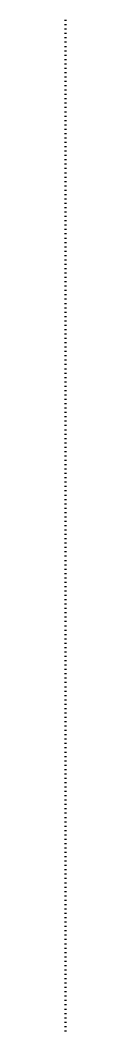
# Model space of a CAD drawing. Extents: x -13000 to 3070, y -764 to 30585.
# Drawn here: x -13000 to -12999, y 1394 to 1858 of the extents above; entities that cross this region are included whole.
import ezdxf

# ---------------------------------------------------------------- set-up
doc = ezdxf.new("R2010")
doc.units = 0
for name, color, linetype in [('COTA', 241, 'Continuous'), ('Painéis', 200, 'Continuous'), ('SARR_3.5x7', 81, 'Continuous')]:
    doc.layers.add(name, color=color, linetype=linetype)

msp = doc.modelspace()

# ---------------------------------------------------------------- linework, layer by layer
for p, q in [((-13000, 1746), (-12999, 1746)), ((-13000, 1744), (-12999, 1744)), ((-13000, 1742), (-12999, 1742)), ((-13000, 1740), (-12999, 1740)), ((-13000, 1738), (-12999, 1738)), ((-13000, 1736), (-12999, 1736)), ((-13000, 1734), (-12999, 1734)), ((-13000, 1732), (-12999, 1732)), ((-13000, 1730), (-12999, 1730)), ((-13000, 1728), (-12999, 1728)), ((-13000, 1726), (-12999, 1726)), ((-13000, 1724), (-12999, 1724)), ((-13000, 1722), (-12999, 1722)), ((-13000, 1720), (-12999, 1720)), ((-13000, 1718), (-12999, 1718)), ((-13000, 1716), (-12999, 1716)), ((-13000, 1714), (-12999, 1714)), ((-13000, 1712), (-12999, 1712)), ((-13000, 1710), (-12999, 1710)), ((-13000, 1708), (-12999, 1708)), ((-13000, 1706), (-12999, 1706)), ((-13000, 1704), (-12999, 1704)), ((-13000, 1702), (-12999, 1702)), ((-13000, 1700), (-12999, 1700)), ((-13000, 1698), (-12999, 1698)), ((-13000, 1696), (-12999, 1696)), ((-13000, 1694), (-12999, 1694)), ((-13000, 1692), (-12999, 1692)), ((-13000, 1690), (-12999, 1690)), ((-13000, 1688), (-12999, 1688)), ((-13000, 1686), (-12999, 1686)), ((-13000, 1684), (-12999, 1684)), ((-13000, 1682), (-12999, 1682)), ((-13000, 1680), (-12999, 1680)), ((-13000, 1678), (-12999, 1678)), ((-13000, 1676), (-12999, 1676)), ((-13000, 1674), (-12999, 1674)), ((-13000, 1672), (-12999, 1672)), ((-13000, 1670), (-12999, 1670)), ((-13000, 1668), (-12999, 1668)), ((-13000, 1666), (-12999, 1666)), ((-13000, 1664), (-12999, 1664)), ((-13000, 1662), (-12999, 1662)), ((-13000, 1660), (-12999, 1660)), ((-13000, 1658), (-12999, 1658)), ((-13000, 1656), (-12999, 1656)), ((-13000, 1654), (-12999, 1654)), ((-13000, 1652), (-12999, 1652)), ((-13000, 1650), (-12999, 1650)), ((-13000, 1648), (-12999, 1648)), ((-13000, 1646), (-12999, 1646)), ((-13000, 1644), (-12999, 1644)), ((-13000, 1642), (-12999, 1642)), ((-13000, 1640), (-12999, 1640)), ((-13000, 1638), (-12999, 1638)), ((-13000, 1636), (-12999, 1636)), ((-13000, 1634), (-12999, 1634)), ((-13000, 1632), (-12999, 1632)), ((-13000, 1630), (-12999, 1630)), ((-13000, 1628), (-12999, 1628)), ((-13000, 1626), (-12999, 1626)), ((-13000, 1624), (-12999, 1624)), ((-13000, 1622), (-12999, 1622)), ((-13000, 1620), (-12999, 1620)), ((-13000, 1618), (-12999, 1618)), ((-13000, 1616), (-12999, 1616)), ((-13000, 1614), (-12999, 1614)), ((-13000, 1612), (-12999, 1612)), ((-13000, 1610), (-12999, 1610)), ((-13000, 1608), (-12999, 1608)), ((-13000, 1606), (-12999, 1606)), ((-13000, 1604), (-12999, 1604)), ((-13000, 1602), (-12999, 1602)), ((-13000, 1600), (-12999, 1600)), ((-13000, 1598), (-12999, 1598)), ((-13000, 1596), (-12999, 1596)), ((-13000, 1594), (-12999, 1594)), ((-13000, 1592), (-12999, 1592)), ((-13000, 1590), (-12999, 1590)), ((-13000, 1588), (-12999, 1588)), ((-13000, 1586), (-12999, 1586)), ((-13000, 1584), (-12999, 1584)), ((-13000, 1582), (-12999, 1582)), ((-13000, 1580), (-12999, 1580)), ((-13000, 1578), (-12999, 1578)), ((-13000, 1576), (-12999, 1576)), ((-13000, 1574), (-12999, 1574)), ((-13000, 1572), (-12999, 1572)), ((-13000, 1570), (-12999, 1570)), ((-13000, 1568), (-12999, 1568)), ((-13000, 1566), (-12999, 1566)), ((-13000, 1564), (-12999, 1564)), ((-13000, 1562), (-12999, 1562)), ((-13000, 1560), (-12999, 1560)), ((-13000, 1558), (-12999, 1558)), ((-13000, 1556), (-12999, 1556)), ((-13000, 1554), (-12999, 1554)), ((-13000, 1552), (-12999, 1552)), ((-13000, 1550), (-12999, 1550)), ((-13000, 1548), (-12999, 1548)), ((-13000, 1546), (-12999, 1546)), ((-13000, 1544), (-12999, 1544)), ((-13000, 1542), (-12999, 1542)), ((-13000, 1540), (-12999, 1540)), ((-13000, 1538), (-12999, 1538)), ((-13000, 1536), (-12999, 1536)), ((-13000, 1534), (-12999, 1534)), ((-13000, 1532), (-12999, 1532)), ((-13000, 1530), (-12999, 1530)), ((-13000, 1528), (-12999, 1528)), ((-13000, 1526), (-12999, 1526)), ((-13000, 1524), (-12999, 1524)), ((-13000, 1522), (-12999, 1522)), ((-13000, 1520), (-12999, 1520)), ((-13000, 1518), (-12999, 1518)), ((-13000, 1516), (-12999, 1516)), ((-13000, 1514), (-12999, 1514)), ((-13000, 1512), (-12999, 1512)), ((-13000, 1510), (-12999, 1510)), ((-13000, 1508), (-12999, 1508)), ((-13000, 1506), (-12999, 1506)), ((-13000, 1504), (-12999, 1504)), ((-13000, 1502), (-12999, 1502)), ((-13000, 1500), (-12999, 1500)), ((-13000, 1498), (-12999, 1498)), ((-13000, 1496), (-12999, 1496)), ((-13000, 1494), (-12999, 1494)), ((-13000, 1492), (-12999, 1492)), ((-13000, 1490), (-12999, 1490)), ((-13000, 1488), (-12999, 1488)), ((-13000, 1486), (-12999, 1486)), ((-13000, 1484), (-12999, 1484)), ((-13000, 1482), (-12999, 1482)), ((-13000, 1480), (-12999, 1480)), ((-13000, 1478), (-12999, 1478)), ((-13000, 1476), (-12999, 1476)), ((-13000, 1474), (-12999, 1474)), ((-13000, 1472), (-12999, 1472)), ((-13000, 1470), (-12999, 1470)), ((-13000, 1468), (-12999, 1468)), ((-13000, 1466), (-12999, 1466)), ((-13000, 1464), (-12999, 1464)), ((-13000, 1462), (-12999, 1462)), ((-13000, 1460), (-12999, 1460)), ((-13000, 1458), (-12999, 1458)), ((-13000, 1456), (-12999, 1456)), ((-13000, 1454), (-12999, 1454)), ((-13000, 1452), (-12999, 1452)), ((-13000, 1450), (-12999, 1450)), ((-13000, 1448), (-12999, 1448)), ((-13000, 1446), (-12999, 1446)), ((-13000, 1444), (-12999, 1444)), ((-13000, 1442), (-12999, 1442)), ((-13000, 1440), (-12999, 1440)), ((-13000, 1438), (-12999, 1438)), ((-13000, 1436), (-12999, 1436)), ((-13000, 1434), (-12999, 1434)), ((-13000, 1432), (-12999, 1432)), ((-13000, 1430), (-12999, 1430)), ((-13000, 1428), (-12999, 1428)), ((-13000, 1426), (-12999, 1426)), ((-13000, 1424), (-12999, 1424)), ((-13000, 1422), (-12999, 1422)), ((-13000, 1420), (-12999, 1420)), ((-13000, 1418), (-12999, 1418)), ((-13000, 1416), (-12999, 1416)), ((-13000, 1414), (-12999, 1414)), ((-13000, 1412), (-12999, 1412)), ((-13000, 1410), (-12999, 1410)), ((-13000, 1408), (-12999, 1408)), ((-13000, 1406), (-12999, 1406)), ((-13000, 1404), (-12999, 1404)), ((-13000, 1402), (-12999, 1402)), ((-13000, 1400), (-12999, 1400)), ((-13000, 1398), (-12999, 1398)), ((-13000, 1396), (-12999, 1396)), ((-13000, 1394), (-12999, 1394))]:
    msp.add_line(p, q)
at = {"layer": 'COTA'}
for p, q in [((-13000, 1858), (-12999, 1858)), ((-13000, 1856), (-12999, 1856)), ((-13000, 1854), (-12999, 1854)), ((-13000, 1852), (-12999, 1852)), ((-13000, 1850), (-12999, 1850)), ((-13000, 1848), (-12999, 1848)), ((-13000, 1846), (-12999, 1846)), ((-13000, 1844), (-12999, 1844)), ((-13000, 1842), (-12999, 1842)), ((-13000, 1840), (-12999, 1840)), ((-13000, 1838), (-12999, 1838)), ((-13000, 1836), (-12999, 1836)), ((-13000, 1834), (-12999, 1834)), ((-13000, 1832), (-12999, 1832)), ((-13000, 1830), (-12999, 1830)), ((-13000, 1828), (-12999, 1828)), ((-13000, 1826), (-12999, 1826)), ((-13000, 1824), (-12999, 1824)), ((-13000, 1822), (-12999, 1822)), ((-13000, 1820), (-12999, 1820)), ((-13000, 1818), (-12999, 1818)), ((-13000, 1816), (-12999, 1816)), ((-13000, 1814), (-12999, 1814)), ((-13000, 1812), (-12999, 1812)), ((-13000, 1810), (-12999, 1810)), ((-13000, 1808), (-12999, 1808)), ((-13000, 1806), (-12999, 1806)), ((-13000, 1804), (-12999, 1804)), ((-13000, 1802), (-12999, 1802)), ((-13000, 1800), (-12999, 1800)), ((-13000, 1798), (-12999, 1798)), ((-13000, 1796), (-12999, 1796)), ((-13000, 1794), (-12999, 1794)), ((-13000, 1792), (-12999, 1792)), ((-13000, 1790), (-12999, 1790)), ((-13000, 1788), (-12999, 1788)), ((-13000, 1786), (-12999, 1786)), ((-13000, 1784), (-12999, 1784)), ((-13000, 1782), (-12999, 1782)), ((-13000, 1780), (-12999, 1780)), ((-13000, 1778), (-12999, 1778)), ((-13000, 1776), (-12999, 1776)), ((-13000, 1774), (-12999, 1774)), ((-13000, 1772), (-12999, 1772)), ((-13000, 1770), (-12999, 1770)), ((-13000, 1768), (-12999, 1768)), ((-13000, 1766), (-12999, 1766)), ((-13000, 1764), (-12999, 1764)), ((-13000, 1762), (-12999, 1762)), ((-13000, 1760), (-12999, 1760)), ((-13000, 1758), (-12999, 1758)), ((-13000, 1756), (-12999, 1756)), ((-13000, 1754), (-12999, 1754)), ((-13000, 1752), (-12999, 1752)), ((-13000, 1750), (-12999, 1750)), ((-13000, 1748), (-12999, 1748)), ((-13000, 1746), (-12999, 1746)), ((-13000, 1744), (-12999, 1744)), ((-13000, 1742), (-12999, 1742)), ((-13000, 1740), (-12999, 1740)), ((-13000, 1738), (-12999, 1738)), ((-13000, 1736), (-12999, 1736)), ((-13000, 1734), (-12999, 1734)), ((-13000, 1732), (-12999, 1732)), ((-13000, 1730), (-12999, 1730)), ((-13000, 1728), (-12999, 1728)), ((-13000, 1726), (-12999, 1726)), ((-13000, 1724), (-12999, 1724)), ((-13000, 1722), (-12999, 1722)), ((-13000, 1720), (-12999, 1720)), ((-13000, 1718), (-12999, 1718)), ((-13000, 1716), (-12999, 1716)), ((-13000, 1714), (-12999, 1714)), ((-13000, 1712), (-12999, 1712)), ((-13000, 1710), (-12999, 1710)), ((-13000, 1708), (-12999, 1708)), ((-13000, 1706), (-12999, 1706)), ((-13000, 1704), (-12999, 1704)), ((-13000, 1702), (-12999, 1702)), ((-13000, 1700), (-12999, 1700)), ((-13000, 1698), (-12999, 1698)), ((-13000, 1696), (-12999, 1696)), ((-13000, 1694), (-12999, 1694)), ((-13000, 1692), (-12999, 1692)), ((-13000, 1690), (-12999, 1690)), ((-13000, 1688), (-12999, 1688)), ((-13000, 1686), (-12999, 1686)), ((-13000, 1684), (-12999, 1684)), ((-13000, 1682), (-12999, 1682)), ((-13000, 1680), (-12999, 1680)), ((-13000, 1678), (-12999, 1678)), ((-13000, 1676), (-12999, 1676)), ((-13000, 1674), (-12999, 1674)), ((-13000, 1672), (-12999, 1672)), ((-13000, 1670), (-12999, 1670)), ((-13000, 1668), (-12999, 1668)), ((-13000, 1666), (-12999, 1666)), ((-13000, 1664), (-12999, 1664)), ((-13000, 1662), (-12999, 1662)), ((-13000, 1660), (-12999, 1660)), ((-13000, 1658), (-12999, 1658)), ((-13000, 1656), (-12999, 1656)), ((-13000, 1654), (-12999, 1654)), ((-13000, 1652), (-12999, 1652)), ((-13000, 1650), (-12999, 1650)), ((-13000, 1648), (-12999, 1648)), ((-13000, 1646), (-12999, 1646)), ((-13000, 1644), (-12999, 1644)), ((-13000, 1642), (-12999, 1642)), ((-13000, 1640), (-12999, 1640)), ((-13000, 1638), (-12999, 1638)), ((-13000, 1636), (-12999, 1636)), ((-13000, 1634), (-12999, 1634)), ((-13000, 1632), (-12999, 1632)), ((-13000, 1630), (-12999, 1630)), ((-13000, 1628), (-12999, 1628)), ((-13000, 1626), (-12999, 1626)), ((-13000, 1624), (-12999, 1624)), ((-13000, 1622), (-12999, 1622)), ((-13000, 1620), (-12999, 1620)), ((-13000, 1618), (-12999, 1618)), ((-13000, 1616), (-12999, 1616)), ((-13000, 1614), (-12999, 1614)), ((-13000, 1612), (-12999, 1612)), ((-13000, 1610), (-12999, 1610)), ((-13000, 1608), (-12999, 1608)), ((-13000, 1606), (-12999, 1606)), ((-13000, 1604), (-12999, 1604)), ((-13000, 1602), (-12999, 1602)), ((-13000, 1600), (-12999, 1600)), ((-13000, 1598), (-12999, 1598)), ((-13000, 1596), (-12999, 1596)), ((-13000, 1594), (-12999, 1594)), ((-13000, 1592), (-12999, 1592)), ((-13000, 1590), (-12999, 1590)), ((-13000, 1588), (-12999, 1588)), ((-13000, 1586), (-12999, 1586)), ((-13000, 1584), (-12999, 1584)), ((-13000, 1582), (-12999, 1582)), ((-13000, 1580), (-12999, 1580)), ((-13000, 1578), (-12999, 1578)), ((-13000, 1576), (-12999, 1576)), ((-13000, 1574), (-12999, 1574)), ((-13000, 1572), (-12999, 1572)), ((-13000, 1570), (-12999, 1570)), ((-13000, 1568), (-12999, 1568)), ((-13000, 1566), (-12999, 1566)), ((-13000, 1564), (-12999, 1564)), ((-13000, 1562), (-12999, 1562)), ((-13000, 1560), (-12999, 1560)), ((-13000, 1558), (-12999, 1558)), ((-13000, 1556), (-12999, 1556)), ((-13000, 1554), (-12999, 1554)), ((-13000, 1552), (-12999, 1552)), ((-13000, 1550), (-12999, 1550)), ((-13000, 1548), (-12999, 1548)), ((-13000, 1546), (-12999, 1546)), ((-13000, 1544), (-12999, 1544)), ((-13000, 1542), (-12999, 1542)), ((-13000, 1540), (-12999, 1540)), ((-13000, 1538), (-12999, 1538)), ((-13000, 1536), (-12999, 1536)), ((-13000, 1534), (-12999, 1534)), ((-13000, 1532), (-12999, 1532)), ((-13000, 1530), (-12999, 1530)), ((-13000, 1528), (-12999, 1528)), ((-13000, 1526), (-12999, 1526)), ((-13000, 1524), (-12999, 1524)), ((-13000, 1522), (-12999, 1522)), ((-13000, 1520), (-12999, 1520)), ((-13000, 1518), (-12999, 1518)), ((-13000, 1516), (-12999, 1516)), ((-13000, 1514), (-12999, 1514)), ((-13000, 1512), (-12999, 1512)), ((-13000, 1510), (-12999, 1510)), ((-13000, 1508), (-12999, 1508)), ((-13000, 1506), (-12999, 1506)), ((-13000, 1504), (-12999, 1504)), ((-13000, 1502), (-12999, 1502)), ((-13000, 1500), (-12999, 1500)), ((-13000, 1498), (-12999, 1498)), ((-13000, 1496), (-12999, 1496)), ((-13000, 1494), (-12999, 1494)), ((-13000, 1492), (-12999, 1492)), ((-13000, 1490), (-12999, 1490)), ((-13000, 1488), (-12999, 1488)), ((-13000, 1486), (-12999, 1486)), ((-13000, 1484), (-12999, 1484)), ((-13000, 1482), (-12999, 1482)), ((-13000, 1480), (-12999, 1480)), ((-13000, 1478), (-12999, 1478)), ((-13000, 1476), (-12999, 1476)), ((-13000, 1474), (-12999, 1474)), ((-13000, 1472), (-12999, 1472)), ((-13000, 1470), (-12999, 1470)), ((-13000, 1468), (-12999, 1468)), ((-13000, 1466), (-12999, 1466)), ((-13000, 1464), (-12999, 1464)), ((-13000, 1462), (-12999, 1462)), ((-13000, 1460), (-12999, 1460)), ((-13000, 1458), (-12999, 1458)), ((-13000, 1456), (-12999, 1456)), ((-13000, 1454), (-12999, 1454)), ((-13000, 1452), (-12999, 1452)), ((-13000, 1450), (-12999, 1450)), ((-13000, 1448), (-12999, 1448)), ((-13000, 1446), (-12999, 1446)), ((-13000, 1444), (-12999, 1444)), ((-13000, 1442), (-12999, 1442)), ((-13000, 1440), (-12999, 1440)), ((-13000, 1438), (-12999, 1438)), ((-13000, 1436), (-12999, 1436)), ((-13000, 1434), (-12999, 1434)), ((-13000, 1432), (-12999, 1432)), ((-13000, 1430), (-12999, 1430)), ((-13000, 1428), (-12999, 1428)), ((-13000, 1426), (-12999, 1426)), ((-13000, 1424), (-12999, 1424)), ((-13000, 1422), (-12999, 1422)), ((-13000, 1420), (-12999, 1420)), ((-13000, 1418), (-12999, 1418)), ((-13000, 1416), (-12999, 1416)), ((-13000, 1414), (-12999, 1414)), ((-13000, 1412), (-12999, 1412)), ((-13000, 1410), (-12999, 1410)), ((-13000, 1408), (-12999, 1408)), ((-13000, 1406), (-12999, 1406)), ((-13000, 1404), (-12999, 1404)), ((-13000, 1402), (-12999, 1402)), ((-13000, 1400), (-12999, 1400)), ((-13000, 1398), (-12999, 1398)), ((-13000, 1396), (-12999, 1396)), ((-13000, 1394), (-12999, 1394))]:
    msp.add_line(p, q, dxfattribs=at)
at = {"layer": 'Painéis'}
for p, q in [((-13000, 1858), (-12999, 1858)), ((-13000, 1856), (-12999, 1856)), ((-13000, 1854), (-12999, 1854)), ((-13000, 1852), (-12999, 1852)), ((-13000, 1850), (-12999, 1850)), ((-13000, 1848), (-12999, 1848)), ((-13000, 1846), (-12999, 1846)), ((-13000, 1844), (-12999, 1844)), ((-13000, 1842), (-12999, 1842)), ((-13000, 1840), (-12999, 1840)), ((-13000, 1838), (-12999, 1838)), ((-13000, 1836), (-12999, 1836)), ((-13000, 1834), (-12999, 1834)), ((-13000, 1832), (-12999, 1832)), ((-13000, 1830), (-12999, 1830)), ((-13000, 1828), (-12999, 1828)), ((-13000, 1826), (-12999, 1826)), ((-13000, 1824), (-12999, 1824)), ((-13000, 1822), (-12999, 1822)), ((-13000, 1820), (-12999, 1820)), ((-13000, 1818), (-12999, 1818)), ((-13000, 1816), (-12999, 1816)), ((-13000, 1814), (-12999, 1814)), ((-13000, 1812), (-12999, 1812)), ((-13000, 1810), (-12999, 1810)), ((-13000, 1808), (-12999, 1808)), ((-13000, 1806), (-12999, 1806)), ((-13000, 1804), (-12999, 1804)), ((-13000, 1802), (-12999, 1802)), ((-13000, 1800), (-12999, 1800)), ((-13000, 1798), (-12999, 1798)), ((-13000, 1796), (-12999, 1796)), ((-13000, 1794), (-12999, 1794)), ((-13000, 1792), (-12999, 1792)), ((-13000, 1790), (-12999, 1790)), ((-13000, 1788), (-12999, 1788)), ((-13000, 1786), (-12999, 1786)), ((-13000, 1784), (-12999, 1784)), ((-13000, 1782), (-12999, 1782)), ((-13000, 1780), (-12999, 1780)), ((-13000, 1778), (-12999, 1778)), ((-13000, 1776), (-12999, 1776)), ((-13000, 1774), (-12999, 1774)), ((-13000, 1772), (-12999, 1772)), ((-13000, 1770), (-12999, 1770)), ((-13000, 1768), (-12999, 1768)), ((-13000, 1766), (-12999, 1766)), ((-13000, 1764), (-12999, 1764)), ((-13000, 1762), (-12999, 1762)), ((-13000, 1760), (-12999, 1760)), ((-13000, 1758), (-12999, 1758)), ((-13000, 1756), (-12999, 1756)), ((-13000, 1754), (-12999, 1754)), ((-13000, 1752), (-12999, 1752)), ((-13000, 1750), (-12999, 1750)), ((-13000, 1748), (-12999, 1748)), ((-13000, 1746), (-12999, 1746)), ((-13000, 1744), (-12999, 1744)), ((-13000, 1742), (-12999, 1742)), ((-13000, 1740), (-12999, 1740)), ((-13000, 1738), (-12999, 1738)), ((-13000, 1736), (-12999, 1736)), ((-13000, 1734), (-12999, 1734)), ((-13000, 1732), (-12999, 1732)), ((-13000, 1730), (-12999, 1730)), ((-13000, 1728), (-12999, 1728)), ((-13000, 1726), (-12999, 1726)), ((-13000, 1724), (-12999, 1724)), ((-13000, 1722), (-12999, 1722)), ((-13000, 1720), (-12999, 1720)), ((-13000, 1718), (-12999, 1718)), ((-13000, 1716), (-12999, 1716)), ((-13000, 1714), (-12999, 1714)), ((-13000, 1712), (-12999, 1712)), ((-13000, 1710), (-12999, 1710)), ((-13000, 1708), (-12999, 1708)), ((-13000, 1706), (-12999, 1706)), ((-13000, 1704), (-12999, 1704)), ((-13000, 1702), (-12999, 1702)), ((-13000, 1700), (-12999, 1700)), ((-13000, 1698), (-12999, 1698)), ((-13000, 1696), (-12999, 1696)), ((-13000, 1694), (-12999, 1694)), ((-13000, 1692), (-12999, 1692)), ((-13000, 1690), (-12999, 1690)), ((-13000, 1688), (-12999, 1688)), ((-13000, 1686), (-12999, 1686)), ((-13000, 1684), (-12999, 1684)), ((-13000, 1682), (-12999, 1682)), ((-13000, 1680), (-12999, 1680)), ((-13000, 1678), (-12999, 1678)), ((-13000, 1676), (-12999, 1676)), ((-13000, 1674), (-12999, 1674)), ((-13000, 1672), (-12999, 1672)), ((-13000, 1670), (-12999, 1670)), ((-13000, 1668), (-12999, 1668)), ((-13000, 1666), (-12999, 1666)), ((-13000, 1664), (-12999, 1664)), ((-13000, 1662), (-12999, 1662)), ((-13000, 1660), (-12999, 1660)), ((-13000, 1658), (-12999, 1658)), ((-13000, 1656), (-12999, 1656)), ((-13000, 1654), (-12999, 1654)), ((-13000, 1652), (-12999, 1652)), ((-13000, 1650), (-12999, 1650)), ((-13000, 1648), (-12999, 1648)), ((-13000, 1646), (-12999, 1646)), ((-13000, 1644), (-12999, 1644)), ((-13000, 1642), (-12999, 1642)), ((-13000, 1640), (-12999, 1640)), ((-13000, 1638), (-12999, 1638)), ((-13000, 1636), (-12999, 1636)), ((-13000, 1634), (-12999, 1634)), ((-13000, 1632), (-12999, 1632)), ((-13000, 1630), (-12999, 1630)), ((-13000, 1628), (-12999, 1628)), ((-13000, 1626), (-12999, 1626)), ((-13000, 1624), (-12999, 1624)), ((-13000, 1622), (-12999, 1622)), ((-13000, 1620), (-12999, 1620)), ((-13000, 1618), (-12999, 1618)), ((-13000, 1616), (-12999, 1616)), ((-13000, 1614), (-12999, 1614)), ((-13000, 1612), (-12999, 1612)), ((-13000, 1610), (-12999, 1610)), ((-13000, 1608), (-12999, 1608)), ((-13000, 1606), (-12999, 1606)), ((-13000, 1604), (-12999, 1604)), ((-13000, 1602), (-12999, 1602)), ((-13000, 1600), (-12999, 1600)), ((-13000, 1598), (-12999, 1598)), ((-13000, 1596), (-12999, 1596)), ((-13000, 1594), (-12999, 1594)), ((-13000, 1592), (-12999, 1592)), ((-13000, 1590), (-12999, 1590)), ((-13000, 1588), (-12999, 1588)), ((-13000, 1586), (-12999, 1586)), ((-13000, 1584), (-12999, 1584)), ((-13000, 1582), (-12999, 1582)), ((-13000, 1580), (-12999, 1580)), ((-13000, 1578), (-12999, 1578)), ((-13000, 1576), (-12999, 1576)), ((-13000, 1574), (-12999, 1574)), ((-13000, 1572), (-12999, 1572)), ((-13000, 1570), (-12999, 1570)), ((-13000, 1568), (-12999, 1568)), ((-13000, 1566), (-12999, 1566)), ((-13000, 1564), (-12999, 1564)), ((-13000, 1562), (-12999, 1562)), ((-13000, 1560), (-12999, 1560)), ((-13000, 1558), (-12999, 1558)), ((-13000, 1556), (-12999, 1556)), ((-13000, 1554), (-12999, 1554)), ((-13000, 1552), (-12999, 1552)), ((-13000, 1550), (-12999, 1550)), ((-13000, 1548), (-12999, 1548)), ((-13000, 1546), (-12999, 1546)), ((-13000, 1544), (-12999, 1544)), ((-13000, 1542), (-12999, 1542)), ((-13000, 1540), (-12999, 1540)), ((-13000, 1538), (-12999, 1538)), ((-13000, 1536), (-12999, 1536)), ((-13000, 1534), (-12999, 1534)), ((-13000, 1532), (-12999, 1532)), ((-13000, 1530), (-12999, 1530)), ((-13000, 1528), (-12999, 1528)), ((-13000, 1526), (-12999, 1526)), ((-13000, 1524), (-12999, 1524)), ((-13000, 1522), (-12999, 1522)), ((-13000, 1520), (-12999, 1520)), ((-13000, 1518), (-12999, 1518)), ((-13000, 1516), (-12999, 1516)), ((-13000, 1514), (-12999, 1514)), ((-13000, 1512), (-12999, 1512)), ((-13000, 1510), (-12999, 1510)), ((-13000, 1508), (-12999, 1508)), ((-13000, 1506), (-12999, 1506)), ((-13000, 1504), (-12999, 1504)), ((-13000, 1502), (-12999, 1502)), ((-13000, 1500), (-12999, 1500)), ((-13000, 1498), (-12999, 1498)), ((-13000, 1496), (-12999, 1496)), ((-13000, 1494), (-12999, 1494)), ((-13000, 1492), (-12999, 1492)), ((-13000, 1490), (-12999, 1490)), ((-13000, 1488), (-12999, 1488)), ((-13000, 1486), (-12999, 1486)), ((-13000, 1484), (-12999, 1484)), ((-13000, 1482), (-12999, 1482)), ((-13000, 1480), (-12999, 1480)), ((-13000, 1478), (-12999, 1478)), ((-13000, 1476), (-12999, 1476)), ((-13000, 1474), (-12999, 1474)), ((-13000, 1472), (-12999, 1472)), ((-13000, 1470), (-12999, 1470)), ((-13000, 1468), (-12999, 1468)), ((-13000, 1466), (-12999, 1466)), ((-13000, 1464), (-12999, 1464)), ((-13000, 1462), (-12999, 1462)), ((-13000, 1460), (-12999, 1460)), ((-13000, 1458), (-12999, 1458)), ((-13000, 1456), (-12999, 1456)), ((-13000, 1454), (-12999, 1454)), ((-13000, 1452), (-12999, 1452)), ((-13000, 1450), (-12999, 1450)), ((-13000, 1448), (-12999, 1448)), ((-13000, 1446), (-12999, 1446)), ((-13000, 1444), (-12999, 1444)), ((-13000, 1442), (-12999, 1442)), ((-13000, 1440), (-12999, 1440)), ((-13000, 1438), (-12999, 1438)), ((-13000, 1436), (-12999, 1436)), ((-13000, 1434), (-12999, 1434)), ((-13000, 1432), (-12999, 1432)), ((-13000, 1430), (-12999, 1430)), ((-13000, 1428), (-12999, 1428)), ((-13000, 1426), (-12999, 1426)), ((-13000, 1424), (-12999, 1424)), ((-13000, 1422), (-12999, 1422)), ((-13000, 1420), (-12999, 1420)), ((-13000, 1418), (-12999, 1418)), ((-13000, 1416), (-12999, 1416)), ((-13000, 1414), (-12999, 1414)), ((-13000, 1412), (-12999, 1412)), ((-13000, 1410), (-12999, 1410)), ((-13000, 1408), (-12999, 1408)), ((-13000, 1406), (-12999, 1406)), ((-13000, 1404), (-12999, 1404)), ((-13000, 1402), (-12999, 1402)), ((-13000, 1400), (-12999, 1400)), ((-13000, 1398), (-12999, 1398)), ((-13000, 1396), (-12999, 1396)), ((-13000, 1394), (-12999, 1394))]:
    msp.add_line(p, q, dxfattribs=at)
at = {"layer": 'SARR_3.5x7'}
for p, q in [((-13000, 1858), (-12999, 1858)), ((-13000, 1856), (-12999, 1856)), ((-13000, 1854), (-12999, 1854)), ((-13000, 1852), (-12999, 1852)), ((-13000, 1850), (-12999, 1850)), ((-13000, 1848), (-12999, 1848)), ((-13000, 1846), (-12999, 1846)), ((-13000, 1844), (-12999, 1844)), ((-13000, 1842), (-12999, 1842)), ((-13000, 1840), (-12999, 1840)), ((-13000, 1838), (-12999, 1838)), ((-13000, 1836), (-12999, 1836)), ((-13000, 1834), (-12999, 1834)), ((-13000, 1832), (-12999, 1832)), ((-13000, 1830), (-12999, 1830)), ((-13000, 1828), (-12999, 1828)), ((-13000, 1826), (-12999, 1826)), ((-13000, 1824), (-12999, 1824)), ((-13000, 1822), (-12999, 1822)), ((-13000, 1820), (-12999, 1820)), ((-13000, 1818), (-12999, 1818)), ((-13000, 1816), (-12999, 1816)), ((-13000, 1814), (-12999, 1814)), ((-13000, 1812), (-12999, 1812)), ((-13000, 1810), (-12999, 1810)), ((-13000, 1808), (-12999, 1808)), ((-13000, 1806), (-12999, 1806)), ((-13000, 1804), (-12999, 1804)), ((-13000, 1802), (-12999, 1802)), ((-13000, 1800), (-12999, 1800)), ((-13000, 1798), (-12999, 1798)), ((-13000, 1796), (-12999, 1796)), ((-13000, 1794), (-12999, 1794)), ((-13000, 1792), (-12999, 1792)), ((-13000, 1790), (-12999, 1790)), ((-13000, 1788), (-12999, 1788)), ((-13000, 1786), (-12999, 1786)), ((-13000, 1784), (-12999, 1784)), ((-13000, 1782), (-12999, 1782)), ((-13000, 1780), (-12999, 1780)), ((-13000, 1778), (-12999, 1778)), ((-13000, 1776), (-12999, 1776)), ((-13000, 1774), (-12999, 1774)), ((-13000, 1772), (-12999, 1772)), ((-13000, 1770), (-12999, 1770)), ((-13000, 1768), (-12999, 1768)), ((-13000, 1766), (-12999, 1766)), ((-13000, 1764), (-12999, 1764)), ((-13000, 1762), (-12999, 1762)), ((-13000, 1760), (-12999, 1760)), ((-13000, 1758), (-12999, 1758)), ((-13000, 1756), (-12999, 1756)), ((-13000, 1754), (-12999, 1754)), ((-13000, 1752), (-12999, 1752)), ((-13000, 1750), (-12999, 1750)), ((-13000, 1748), (-12999, 1748)), ((-13000, 1746), (-12999, 1746)), ((-13000, 1744), (-12999, 1744)), ((-13000, 1742), (-12999, 1742)), ((-13000, 1740), (-12999, 1740)), ((-13000, 1738), (-12999, 1738)), ((-13000, 1736), (-12999, 1736)), ((-13000, 1734), (-12999, 1734)), ((-13000, 1732), (-12999, 1732)), ((-13000, 1730), (-12999, 1730)), ((-13000, 1728), (-12999, 1728)), ((-13000, 1726), (-12999, 1726)), ((-13000, 1724), (-12999, 1724)), ((-13000, 1722), (-12999, 1722)), ((-13000, 1720), (-12999, 1720)), ((-13000, 1718), (-12999, 1718)), ((-13000, 1716), (-12999, 1716)), ((-13000, 1714), (-12999, 1714)), ((-13000, 1712), (-12999, 1712)), ((-13000, 1710), (-12999, 1710)), ((-13000, 1708), (-12999, 1708)), ((-13000, 1706), (-12999, 1706)), ((-13000, 1704), (-12999, 1704)), ((-13000, 1702), (-12999, 1702)), ((-13000, 1700), (-12999, 1700)), ((-13000, 1698), (-12999, 1698)), ((-13000, 1696), (-12999, 1696)), ((-13000, 1694), (-12999, 1694)), ((-13000, 1692), (-12999, 1692)), ((-13000, 1690), (-12999, 1690)), ((-13000, 1688), (-12999, 1688)), ((-13000, 1686), (-12999, 1686)), ((-13000, 1684), (-12999, 1684)), ((-13000, 1682), (-12999, 1682)), ((-13000, 1680), (-12999, 1680)), ((-13000, 1678), (-12999, 1678)), ((-13000, 1676), (-12999, 1676)), ((-13000, 1674), (-12999, 1674)), ((-13000, 1672), (-12999, 1672)), ((-13000, 1670), (-12999, 1670)), ((-13000, 1668), (-12999, 1668)), ((-13000, 1666), (-12999, 1666)), ((-13000, 1664), (-12999, 1664)), ((-13000, 1662), (-12999, 1662)), ((-13000, 1660), (-12999, 1660)), ((-13000, 1658), (-12999, 1658)), ((-13000, 1656), (-12999, 1656)), ((-13000, 1654), (-12999, 1654)), ((-13000, 1652), (-12999, 1652)), ((-13000, 1650), (-12999, 1650)), ((-13000, 1648), (-12999, 1648)), ((-13000, 1646), (-12999, 1646)), ((-13000, 1644), (-12999, 1644)), ((-13000, 1642), (-12999, 1642)), ((-13000, 1640), (-12999, 1640)), ((-13000, 1638), (-12999, 1638)), ((-13000, 1636), (-12999, 1636)), ((-13000, 1634), (-12999, 1634)), ((-13000, 1632), (-12999, 1632)), ((-13000, 1630), (-12999, 1630)), ((-13000, 1628), (-12999, 1628)), ((-13000, 1626), (-12999, 1626)), ((-13000, 1624), (-12999, 1624)), ((-13000, 1622), (-12999, 1622)), ((-13000, 1620), (-12999, 1620)), ((-13000, 1618), (-12999, 1618)), ((-13000, 1616), (-12999, 1616)), ((-13000, 1614), (-12999, 1614)), ((-13000, 1612), (-12999, 1612)), ((-13000, 1610), (-12999, 1610)), ((-13000, 1608), (-12999, 1608)), ((-13000, 1606), (-12999, 1606)), ((-13000, 1604), (-12999, 1604)), ((-13000, 1602), (-12999, 1602)), ((-13000, 1600), (-12999, 1600)), ((-13000, 1598), (-12999, 1598)), ((-13000, 1596), (-12999, 1596)), ((-13000, 1594), (-12999, 1594)), ((-13000, 1592), (-12999, 1592)), ((-13000, 1590), (-12999, 1590)), ((-13000, 1588), (-12999, 1588)), ((-13000, 1586), (-12999, 1586)), ((-13000, 1584), (-12999, 1584)), ((-13000, 1582), (-12999, 1582)), ((-13000, 1580), (-12999, 1580)), ((-13000, 1578), (-12999, 1578)), ((-13000, 1576), (-12999, 1576)), ((-13000, 1574), (-12999, 1574)), ((-13000, 1572), (-12999, 1572)), ((-13000, 1570), (-12999, 1570)), ((-13000, 1568), (-12999, 1568)), ((-13000, 1566), (-12999, 1566)), ((-13000, 1564), (-12999, 1564)), ((-13000, 1562), (-12999, 1562)), ((-13000, 1560), (-12999, 1560)), ((-13000, 1558), (-12999, 1558)), ((-13000, 1556), (-12999, 1556)), ((-13000, 1554), (-12999, 1554)), ((-13000, 1552), (-12999, 1552)), ((-13000, 1550), (-12999, 1550)), ((-13000, 1548), (-12999, 1548)), ((-13000, 1546), (-12999, 1546)), ((-13000, 1544), (-12999, 1544)), ((-13000, 1542), (-12999, 1542)), ((-13000, 1540), (-12999, 1540)), ((-13000, 1538), (-12999, 1538)), ((-13000, 1536), (-12999, 1536)), ((-13000, 1534), (-12999, 1534)), ((-13000, 1532), (-12999, 1532)), ((-13000, 1530), (-12999, 1530)), ((-13000, 1528), (-12999, 1528)), ((-13000, 1526), (-12999, 1526)), ((-13000, 1524), (-12999, 1524)), ((-13000, 1522), (-12999, 1522)), ((-13000, 1520), (-12999, 1520)), ((-13000, 1518), (-12999, 1518)), ((-13000, 1516), (-12999, 1516)), ((-13000, 1514), (-12999, 1514)), ((-13000, 1512), (-12999, 1512)), ((-13000, 1510), (-12999, 1510)), ((-13000, 1508), (-12999, 1508)), ((-13000, 1506), (-12999, 1506)), ((-13000, 1504), (-12999, 1504)), ((-13000, 1502), (-12999, 1502)), ((-13000, 1500), (-12999, 1500)), ((-13000, 1498), (-12999, 1498)), ((-13000, 1496), (-12999, 1496)), ((-13000, 1494), (-12999, 1494)), ((-13000, 1492), (-12999, 1492)), ((-13000, 1490), (-12999, 1490)), ((-13000, 1488), (-12999, 1488)), ((-13000, 1486), (-12999, 1486)), ((-13000, 1484), (-12999, 1484)), ((-13000, 1482), (-12999, 1482)), ((-13000, 1480), (-12999, 1480)), ((-13000, 1478), (-12999, 1478)), ((-13000, 1476), (-12999, 1476)), ((-13000, 1474), (-12999, 1474)), ((-13000, 1472), (-12999, 1472)), ((-13000, 1470), (-12999, 1470)), ((-13000, 1468), (-12999, 1468)), ((-13000, 1466), (-12999, 1466)), ((-13000, 1464), (-12999, 1464)), ((-13000, 1462), (-12999, 1462)), ((-13000, 1460), (-12999, 1460)), ((-13000, 1458), (-12999, 1458)), ((-13000, 1456), (-12999, 1456)), ((-13000, 1454), (-12999, 1454)), ((-13000, 1452), (-12999, 1452)), ((-13000, 1450), (-12999, 1450)), ((-13000, 1448), (-12999, 1448)), ((-13000, 1446), (-12999, 1446)), ((-13000, 1444), (-12999, 1444)), ((-13000, 1442), (-12999, 1442)), ((-13000, 1440), (-12999, 1440)), ((-13000, 1438), (-12999, 1438)), ((-13000, 1436), (-12999, 1436)), ((-13000, 1434), (-12999, 1434)), ((-13000, 1432), (-12999, 1432)), ((-13000, 1430), (-12999, 1430)), ((-13000, 1428), (-12999, 1428)), ((-13000, 1426), (-12999, 1426)), ((-13000, 1424), (-12999, 1424)), ((-13000, 1422), (-12999, 1422)), ((-13000, 1420), (-12999, 1420)), ((-13000, 1418), (-12999, 1418)), ((-13000, 1416), (-12999, 1416)), ((-13000, 1414), (-12999, 1414)), ((-13000, 1412), (-12999, 1412)), ((-13000, 1410), (-12999, 1410)), ((-13000, 1408), (-12999, 1408)), ((-13000, 1406), (-12999, 1406)), ((-13000, 1404), (-12999, 1404)), ((-13000, 1402), (-12999, 1402)), ((-13000, 1400), (-12999, 1400)), ((-13000, 1398), (-12999, 1398)), ((-13000, 1396), (-12999, 1396)), ((-13000, 1394), (-12999, 1394))]:
    msp.add_line(p, q, dxfattribs=at)

doc.saveas('drawing.dxf')
